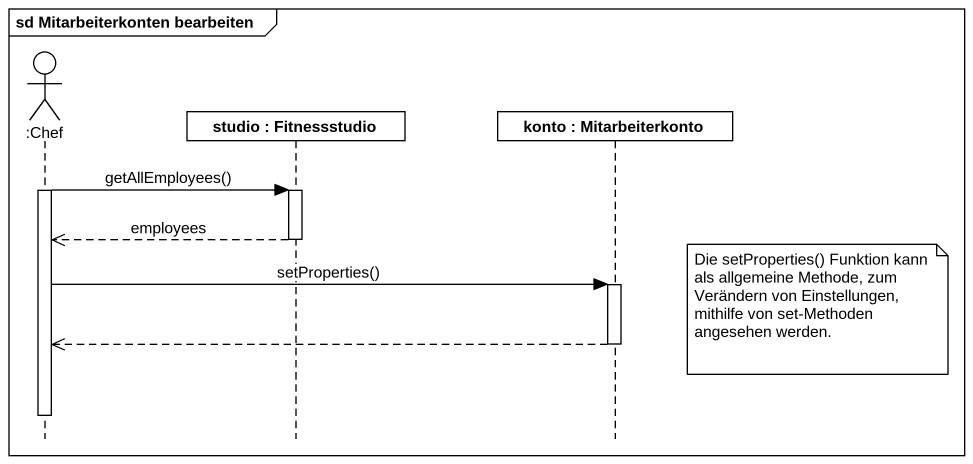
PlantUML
@startuml
mainframe sd Mitarbeiterkonten bearbeiten
hide footbox
actor ":Chef" as Chef
participant "studio : Fitnessstudio" as studio
participant "konto : Mitarbeiterkonto" as konto

activate Chef
Chef -> studio : getAllEmployees()
activate studio
studio -->> Chef : employees
deactivate studio
Chef -> konto : setProperties()
activate konto
note right of konto : Die setProperties() Funktion kann als allgemeine Methode, zum Verändern von Einstellungen, mithilfe von set-Methoden angesehen werden.
konto -->> Chef
deactivate konto
deactivate Chef
@enduml
